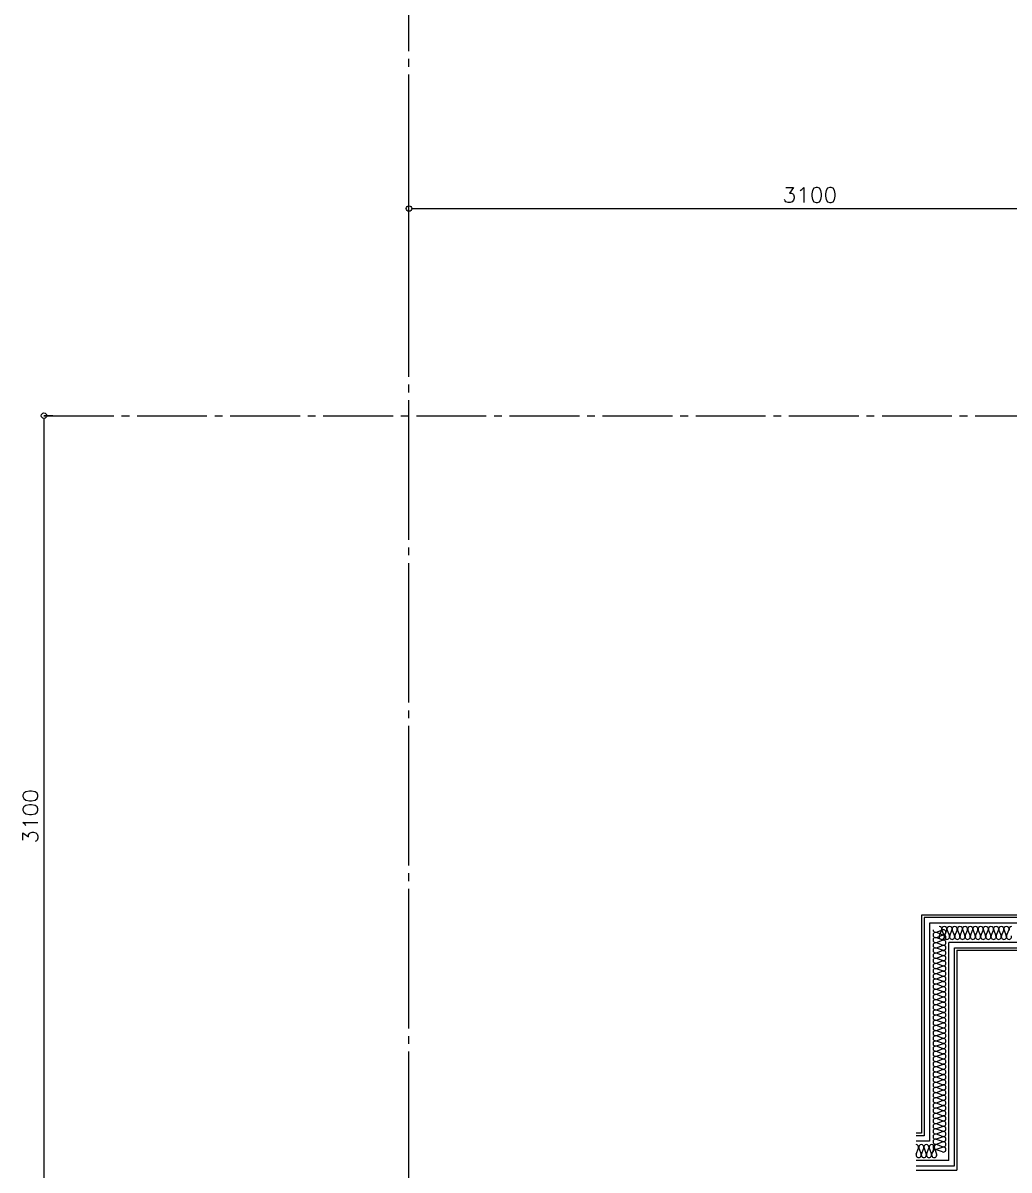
# Model space of a CAD drawing. Header units: millimetres. Extents: x 8300 to 125598, y -10383 to 40000.
# Drawn here: x 40407 to 44220, y 22382 to 26819 of the extents above; entities that cross this region are included whole.
import ezdxf
from ezdxf.enums import TextEntityAlignment as Align

# ---------------------------------------------------------------- set-up
doc = ezdxf.new("R2010")
doc.units = ezdxf.units.MM
doc.header["$LTSCALE"] = 300
doc.linetypes.add('CADEWA_LINE5', pattern=[1.2, 0.9, -0.1, 0.1, -0.1])
doc.linetypes.add('CADEWA_LINE6', pattern=[2.1, 1.8, -0.1, 0.1, -0.1])
doc.layers.add('K建0_壁', color=7, linetype='CONTINUOUS')
doc.layers.add('通り芯', color=7, linetype='CONTINUOUS')
doc.styles.add('txt2', font='txt.shx', dxfattribs={"width": 0.943378, "bigfont": 'extfont2'})

msp = doc.modelspace()

# ---------------------------------------------------------------- linework, layer by layer
at = {"layer": 'K建0_壁', "color": 250, "linetype": 'Continuous', "lineweight": -3}
for p, q in [((41900, 25963.9), (41900, 26101.3)), ((41910.5, 26101.3), (44989.5, 26101.3)), ((40523.1, 25300), (40488.8, 25300)), ((40488.8, 25289.5), (40488.8, 22210.5)), ((45891.5, 23358.5), (43891.5, 23358.5)), ((43891.5, 23358.5), (43891.5, 22515)), ((45912.5, 23337.5), (43912.5, 23337.5)), ((43912.5, 23337.5), (43912.5, 22494)), ((43939.6, 23302.2), (43962.5, 23310.8)), ((43962.5, 23292.2), (43939.6, 23300.8)), ((43950.7, 23287.5), (43959.3, 23310.4)), ((43960.7, 23310.4), (43969.3, 23287.5)), ((43970.7, 23287.5), (43979.3, 23310.4)), ((43980.7, 23310.4), (43989.3, 23287.5)), ((43990.7, 23287.5), (43999.3, 23310.4)), ((44000.7, 23310.4), (44009.3, 23287.5)), ((44010.7, 23287.5), (44019.3, 23310.4)), ((44020.7, 23310.4), (44029.3, 23287.5)), ((44030.7, 23287.5), (44039.3, 23310.4)), ((44040.7, 23310.4), (44049.3, 23287.5)), ((44050.7, 23287.5), (44059.3, 23310.4)), ((44060.7, 23310.4), (44069.3, 23287.5)), ((44070.7, 23287.5), (44079.3, 23310.4)), ((44080.7, 23310.4), (44089.3, 23287.5)), ((44090.7, 23287.5), (44099.3, 23310.4)), ((44100.7, 23310.4), (44109.3, 23287.5)), ((44110.7, 23287.5), (44119.3, 23310.4)), ((44120.7, 23310.4), (44129.3, 23287.5)), ((44130.7, 23287.5), (44139.3, 23310.4)), ((44140.7, 23310.4), (44149.3, 23287.5)), ((44150.7, 23287.5), (44159.3, 23310.4)), ((44160.7, 23310.4), (44169.3, 23287.5)), ((44170.7, 23287.5), (44179.3, 23310.4)), ((44180.7, 23310.4), (44189.3, 23287.5)), ((44190.7, 23287.5), (44199.3, 23310.4)), ((44200.7, 23310.4), (44209.3, 23287.5)), ((44210.7, 23287.5), (44219.3, 23310.4)), ((43939.6, 23282.2), (43962.5, 23290.8)), ((43962.5, 23272.2), (43939.6, 23280.8)), ((43939.6, 23262.2), (43962.5, 23270.8)), ((43962.5, 23252.2), (43939.6, 23260.8)), ((45912.5, 23262.5), (43987.5, 23262.5)), ((43987.5, 22419), (43987.5, 23262.5)), ((43939.6, 23242.2), (43962.5, 23250.8)), ((43962.5, 23232.2), (43939.6, 23240.8)), ((43939.6, 23222.2), (43962.5, 23230.8)), ((43962.5, 23212.2), (43939.6, 23220.8)), ((43939.6, 23202.2), (43962.5, 23210.8)), ((44008.5, 23241.5), (45891.5, 23241.5)), ((44008.5, 22398), (44008.5, 23241.5)), ((43962.5, 23192.2), (43939.6, 23200.8)), ((43939.6, 23182.2), (43962.5, 23190.8)), ((43962.5, 23172.2), (43939.6, 23180.8)), ((43939.6, 23162.2), (43962.5, 23170.8)), ((43962.5, 23152.2), (43939.6, 23160.8)), ((43939.6, 23142.2), (43962.5, 23150.8)), ((43962.5, 23132.2), (43939.6, 23140.8)), ((43939.6, 23122.2), (43962.5, 23130.8)), ((43962.5, 23112.2), (43939.6, 23120.8)), ((43939.6, 23102.2), (43962.5, 23110.8)), ((43962.5, 23092.2), (43939.6, 23100.8)), ((43939.6, 23082.2), (43962.5, 23090.8)), ((43962.5, 23072.2), (43939.6, 23080.8)), ((43939.6, 23062.2), (43962.5, 23070.8)), ((43962.5, 23052.2), (43939.6, 23060.8)), ((43939.6, 23042.2), (43962.5, 23050.8)), ((43962.5, 23032.2), (43939.6, 23040.8)), ((43939.6, 23022.2), (43962.5, 23030.8)), ((43962.5, 23012.2), (43939.6, 23020.8)), ((43939.6, 23002.2), (43962.5, 23010.8)), ((43962.5, 22992.2), (43939.6, 23000.8)), ((43939.6, 22982.2), (43962.5, 22990.8)), ((43962.5, 22972.2), (43939.6, 22980.8)), ((43939.6, 22962.2), (43962.5, 22970.8)), ((43962.5, 22952.2), (43939.6, 22960.8)), ((43939.6, 22942.2), (43962.5, 22950.8)), ((43962.5, 22932.2), (43939.6, 22940.8)), ((43939.6, 22922.2), (43962.5, 22930.8)), ((43962.5, 22912.2), (43939.6, 22920.8)), ((43939.6, 22902.2), (43962.5, 22910.8)), ((43962.5, 22892.2), (43939.6, 22900.8)), ((43939.6, 22882.2), (43962.5, 22890.8)), ((43962.5, 22872.2), (43939.6, 22880.8)), ((43939.6, 22862.2), (43962.5, 22870.8)), ((43962.5, 22852.2), (43939.6, 22860.8)), ((43939.6, 22842.2), (43962.5, 22850.8)), ((43962.5, 22832.2), (43939.6, 22840.8)), ((43939.6, 22822.2), (43962.5, 22830.8)), ((43962.5, 22812.2), (43939.6, 22820.8)), ((43939.6, 22802.2), (43962.5, 22810.8)), ((43962.5, 22792.2), (43939.6, 22800.8)), ((43939.6, 22782.2), (43962.5, 22790.8)), ((43962.5, 22772.2), (43939.6, 22780.8)), ((43939.6, 22762.2), (43962.5, 22770.8)), ((43962.5, 22752.2), (43939.6, 22760.8)), ((43939.6, 22742.2), (43962.5, 22750.8)), ((43962.5, 22732.2), (43939.6, 22740.8)), ((43939.6, 22722.2), (43962.5, 22730.8)), ((43962.5, 22712.2), (43939.6, 22720.8)), ((43939.6, 22702.2), (43962.5, 22710.8)), ((43962.5, 22692.2), (43939.6, 22700.8)), ((43939.6, 22682.2), (43962.5, 22690.8)), ((43962.5, 22672.2), (43939.6, 22680.8)), ((43939.6, 22662.2), (43962.5, 22670.8)), ((43962.5, 22652.2), (43939.6, 22660.8)), ((43939.6, 22642.2), (43962.5, 22650.8)), ((43962.5, 22632.2), (43939.6, 22640.8)), ((43939.6, 22622.2), (43962.5, 22630.8)), ((43962.5, 22612.2), (43939.6, 22620.8)), ((43939.6, 22602.2), (43962.5, 22610.8)), ((43962.5, 22592.2), (43939.6, 22600.8)), ((43939.6, 22582.2), (43962.5, 22590.8)), ((43962.5, 22572.2), (43939.6, 22580.8)), ((43939.6, 22562.2), (43962.5, 22570.8)), ((43962.5, 22552.2), (43939.6, 22560.8)), ((43939.6, 22542.2), (43962.5, 22550.8)), ((43891.5, 22515), (43860.6, 22515)), ((43962.5, 22532.2), (43939.6, 22540.8)), ((43939.6, 22522.2), (43962.5, 22530.8)), ((43962.5, 22512.2), (43939.6, 22520.8)), ((43939.6, 22502.2), (43962.5, 22510.8)), ((43962.5, 22492.2), (43939.6, 22500.8)), ((43912.5, 22494), (43860.6, 22494)), ((43861.3, 22444), (43870, 22466.9)), ((43871.3, 22466.9), (43880, 22444)), ((43881.3, 22444), (43890, 22466.9)), ((43891.3, 22466.9), (43900, 22444)), ((43901.3, 22444), (43910, 22466.9)), ((43911.3, 22466.9), (43920, 22444)), ((43921.3, 22444), (43930, 22466.9)), ((43931.3, 22466.9), (43940, 22444)), ((43939.6, 22482.2), (43962.5, 22490.8)), ((43962.5, 22472.2), (43939.6, 22480.8)), ((43939.6, 22462.2), (43962.5, 22470.8)), ((43962.5, 22452.2), (43939.6, 22460.8)), ((43987.5, 22419), (43860.6, 22419)), ((43860.6, 22398), (44008.5, 22398))]:
    msp.add_line(p, q, dxfattribs=at)
at = {"layer": 'K建0_壁', "color": 250, "linetype": 'CADEWA_LINE5', "lineweight": -3}
msp.add_line((40488.8, 25300), (54320, 25300), dxfattribs=at)
at = {"layer": 'K建0_壁', "color": 250, "linetype": 'Continuous', "lineweight": -3, "ltscale": 0.3}
for p, q in [((45882, 23368), (43882, 23368)), ((43882, 23368), (43882, 22524.5)), ((44018, 23232), (45882, 23232)), ((44018, 23232), (44018, 22382)), ((43882, 22524.5), (43860.6, 22524.5)), ((43860.6, 22382), (44018, 22382))]:
    msp.add_line(p, q, dxfattribs=at)
at = {"layer": 'K建0_壁', "color": 250, "linetype": 'Continuous', "lineweight": -3}
for centre in [(41900, 26101.3), (40488.8, 25300)]:
    msp.add_circle(centre, 10.5, dxfattribs=at)
for centre, start, end in [((43936, 23311.5), 180, 290.7966), ((43936, 23291.5), 69.2034, 180), ((43950, 23314), 339.2034, 90), ((43970, 23314), 90, 200.7966), ((43966, 23301.5), 249.2034, 110.7966), ((43970, 23314), 339.2034, 90), ((43990, 23314), 90, 200.7966), ((43990, 23314), 339.2034, 90), ((44010, 23314), 90, 200.7966), ((44010, 23314), 339.2034, 90), ((44030, 23314), 90, 200.7966), ((44030, 23314), 339.2034, 90), ((44050, 23314), 90, 200.7966), ((44050, 23314), 339.2034, 90), ((44070, 23314), 90, 200.7966), ((44070, 23314), 339.2034, 90), ((44090, 23314), 90, 200.7966), ((44090, 23314), 339.2034, 90), ((44110, 23314), 90, 200.7966), ((44110, 23314), 339.2034, 90), ((44130, 23314), 90, 200.7966), ((44130, 23314), 339.2034, 90), ((44150, 23314), 90, 200.7966), ((44150, 23314), 339.2034, 90), ((44170, 23314), 90, 200.7966), ((44170, 23314), 339.2034, 90), ((44190, 23314), 90, 200.7966), ((44190, 23314), 339.2034, 90), ((44210, 23314), 90, 200.7966), ((44210, 23314), 339.2034, 90), ((44230, 23314), 90, 200.7966), ((43936, 23291.5), 180, 290.7966), ((43936, 23271.5), 69.2034, 180), ((43936, 23271.5), 180, 290.7966), ((43936, 23251.5), 69.2034, 180), ((43936, 23251.5), 180, 290.7966), ((43960, 23284), 159.2034, 20.7966), ((43966, 23281.5), 249.2034, 110.7966), ((43966, 23261.5), 249.2034, 110.7966), ((43966, 23241.5), 249.2034, 110.7966), ((43980, 23284), 159.2034, 20.7966), ((44000, 23284), 159.2034, 20.7966), ((44020, 23284), 159.2034, 20.7966), ((44040, 23284), 159.2034, 20.7966), ((44060, 23284), 159.2034, 20.7966), ((44080, 23284), 159.2034, 20.7966), ((44100, 23284), 159.2034, 20.7966), ((44120, 23284), 159.2034, 20.7966), ((44140, 23284), 159.2034, 20.7966), ((44160, 23284), 159.2034, 20.7966), ((44180, 23284), 159.2034, 20.7966), ((44200, 23284), 159.2034, 20.7966), ((44220, 23284), 159.2034, 20.7966), ((43936, 23231.5), 69.2034, 180), ((43936, 23231.5), 180, 290.7966), ((43936, 23211.5), 69.2034, 180), ((43936, 23211.5), 180, 290.7966), ((43966, 23221.5), 249.2034, 110.7966), ((43966, 23201.5), 249.2034, 110.7966), ((43936, 23191.5), 69.2034, 180), ((43936, 23191.5), 180, 290.7966), ((43936, 23171.5), 69.2034, 180), ((43936, 23171.5), 180, 290.7966), ((43966, 23181.5), 249.2034, 110.7966), ((43966, 23161.5), 249.2034, 110.7966), ((43936, 23151.5), 69.2034, 180), ((43936, 23151.5), 180, 290.7966), ((43936, 23131.5), 69.2034, 180), ((43936, 23131.5), 180, 290.7966), ((43936, 23111.5), 69.2034, 180), ((43966, 23141.5), 249.2034, 110.7966), ((43966, 23121.5), 249.2034, 110.7966), ((43936, 23111.5), 180, 290.7966), ((43936, 23091.5), 69.2034, 180), ((43936, 23091.5), 180, 290.7966), ((43936, 23071.5), 69.2034, 180), ((43966, 23101.5), 249.2034, 110.7966), ((43966, 23081.5), 249.2034, 110.7966), ((43936, 23071.5), 180, 290.7966), ((43936, 23051.5), 69.2034, 180), ((43936, 23051.5), 180, 290.7966), ((43936, 23031.5), 69.2034, 180), ((43936, 23031.5), 180, 290.7966), ((43966, 23061.5), 249.2034, 110.7966), ((43966, 23041.5), 249.2034, 110.7966), ((43966, 23021.5), 249.2034, 110.7966), ((43936, 23011.5), 69.2034, 180), ((43936, 23011.5), 180, 290.7966), ((43936, 22991.5), 69.2034, 180), ((43936, 22991.5), 180, 290.7966), ((43966, 23001.5), 249.2034, 110.7966), ((43966, 22981.5), 249.2034, 110.7966), ((43936, 22971.5), 69.2034, 180), ((43936, 22971.5), 180, 290.7966), ((43936, 22951.5), 69.2034, 180), ((43936, 22951.5), 180, 290.7966), ((43936, 22931.5), 69.2034, 180), ((43966, 22961.5), 249.2034, 110.7966), ((43966, 22941.5), 249.2034, 110.7966), ((43936, 22931.5), 180, 290.7966), ((43936, 22911.5), 69.2034, 180), ((43936, 22911.5), 180, 290.7966), ((43936, 22891.5), 69.2034, 180), ((43966, 22921.5), 249.2034, 110.7966), ((43966, 22901.5), 249.2034, 110.7966), ((43936, 22891.5), 180, 290.7966), ((43936, 22871.5), 69.2034, 180), ((43936, 22871.5), 180, 290.7966), ((43936, 22851.5), 69.2034, 180), ((43966, 22881.5), 249.2034, 110.7966), ((43966, 22861.5), 249.2034, 110.7966), ((43936, 22851.5), 180, 290.7966), ((43936, 22831.5), 69.2034, 180), ((43936, 22831.5), 180, 290.7966), ((43936, 22811.5), 69.2034, 180), ((43936, 22811.5), 180, 290.7966), ((43966, 22841.5), 249.2034, 110.7966), ((43966, 22821.5), 249.2034, 110.7966), ((43966, 22801.5), 249.2034, 110.7966), ((43936, 22791.5), 69.2034, 180), ((43936, 22791.5), 180, 290.7966), ((43936, 22771.5), 69.2034, 180), ((43936, 22771.5), 180, 290.7966), ((43966, 22781.5), 249.2034, 110.7966), ((43966, 22761.5), 249.2034, 110.7966), ((43936, 22751.5), 69.2034, 180), ((43936, 22751.5), 180, 290.7966), ((43936, 22731.5), 69.2034, 180), ((43936, 22731.5), 180, 290.7966), ((43936, 22711.5), 69.2034, 180), ((43966, 22741.5), 249.2034, 110.7966), ((43966, 22721.5), 249.2034, 110.7966), ((43936, 22711.5), 180, 290.7966), ((43936, 22691.5), 69.2034, 180), ((43936, 22691.5), 180, 290.7966), ((43936, 22671.5), 69.2034, 180), ((43966, 22701.5), 249.2034, 110.7966), ((43966, 22681.5), 249.2034, 110.7966), ((43936, 22671.5), 180, 290.7966), ((43936, 22651.5), 69.2034, 180), ((43936, 22651.5), 180, 290.7966), ((43936, 22631.5), 69.2034, 180), ((43936, 22631.5), 180, 290.7966), ((43966, 22661.5), 249.2034, 110.7966), ((43966, 22641.5), 249.2034, 110.7966), ((43966, 22621.5), 249.2034, 110.7966), ((43936, 22611.5), 69.2034, 180), ((43936, 22611.5), 180, 290.7966), ((43936, 22591.5), 69.2034, 180), ((43936, 22591.5), 180, 290.7966), ((43966, 22601.5), 249.2034, 110.7966), ((43966, 22581.5), 249.2034, 110.7966), ((43936, 22571.5), 69.2034, 180), ((43936, 22571.5), 180, 290.7966), ((43936, 22551.5), 69.2034, 180), ((43936, 22551.5), 180, 290.7966), ((43936, 22531.5), 69.2034, 180), ((43966, 22561.5), 249.2034, 110.7966), ((43966, 22541.5), 249.2034, 110.7966), ((43936, 22531.5), 180, 290.7966), ((43936, 22511.5), 69.2034, 180), ((43936, 22511.5), 180, 290.7966), ((43936, 22491.5), 69.2034, 180), ((43966, 22521.5), 249.2034, 110.7966), ((43966, 22501.5), 249.2034, 110.7966), ((43860.6, 22470.5), 339.2034, 90), ((43880.6, 22470.5), 90, 200.7966), ((43880.6, 22470.5), 339.2034, 90), ((43900.6, 22470.5), 90, 200.7966), ((43900.6, 22470.5), 339.2034, 90), ((43920.6, 22470.5), 90, 200.7966), ((43920.6, 22470.5), 339.2034, 90), ((43936, 22491.5), 180, 290.7966), ((43936, 22471.5), 69.2034, 180), ((43936, 22471.5), 180, 290.7966), ((43936, 22451.5), 69.2034, 180), ((43940.6, 22470.5), 90, 200.7966), ((43966, 22481.5), 249.2034, 110.7966), ((43966, 22461.5), 249.2034, 110.7966), ((43870.6, 22440.5), 159.2034, 20.7966), ((43890.6, 22440.5), 159.2034, 20.7966), ((43910.6, 22440.5), 159.2034, 20.7966), ((43930.6, 22440.5), 159.2034, 20.7966)]:
    msp.add_arc(centre, 10, start, end, dxfattribs=at)
at = {"layer": '通り芯', "color": 96, "linetype": 'CADEWA_LINE6', "lineweight": -3}
msp.add_line((41900, -6050), (41900, 40000), dxfattribs=at)

# ---------------------------------------------------------------- texts
at = {"layer": 'K建0_壁', "color": 250, "lineweight": -3, "style": 'txt2', "width": 1.069444}
msp.add_text('3100', height=57.6, dxfattribs=at).set_placement((43450, 26153.8), align=Align.MIDDLE_CENTER)
msp.add_text('3100', height=57.6, rotation=90, dxfattribs=at).set_placement((40436.3, 23750), align=Align.MIDDLE_CENTER)

doc.saveas('drawing.dxf')
